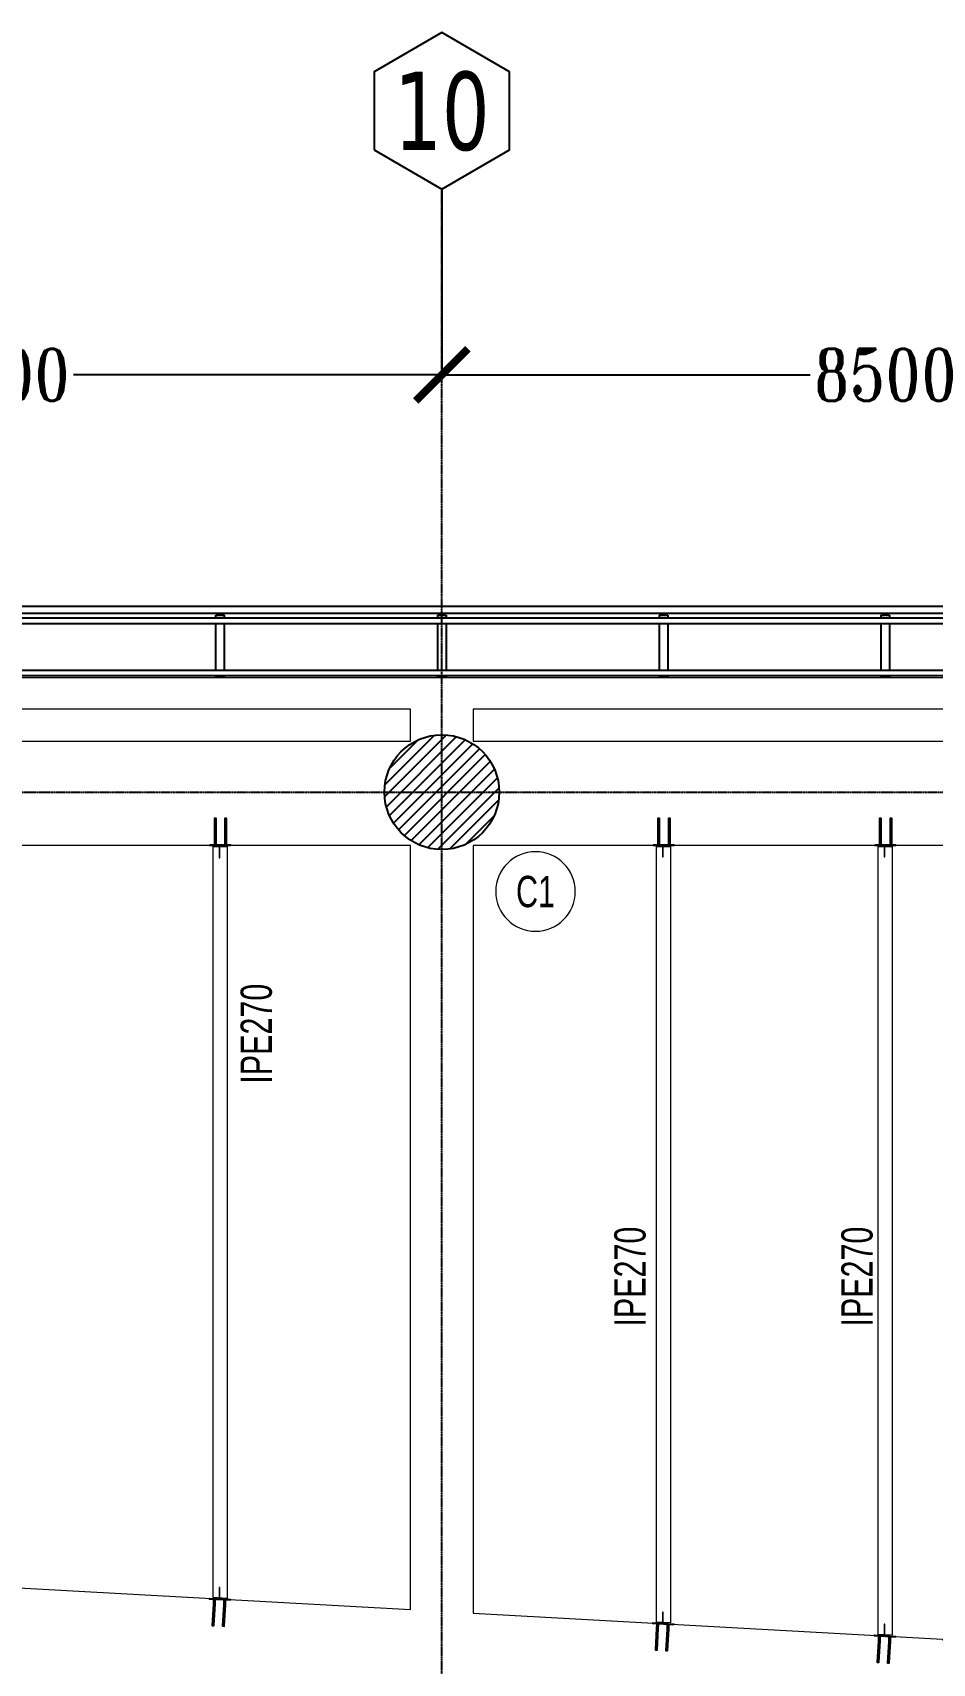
# Model space of a CAD drawing. Header units: millimetres. Extents: x -6598 to 74598, y -11659 to 33736.
# Drawn here: x 21577 to 30202, y 17149 to 32781 of the extents above; entities that cross this region are included whole.
import ezdxf
from ezdxf.enums import TextEntityAlignment as Align

# ---------------------------------------------------------------- set-up
doc = ezdxf.new("R2010")
doc.units = ezdxf.units.MM
doc.header["$LTSCALE"] = 0.95
doc.linetypes.add('DXK_LINE_DOT3', pattern=[5.9187, 2.979, -0.9799, 0.9799, -0.9799])
for name, color, linetype, lineweight in [('0-2', 250, 'Continuous', 5), ('E_COLUMNAS-4', 1, 'Continuous', 25), ('E_TEXTO', 3, 'Continuous', 9), ('E_VIGAS', 7, 'Continuous', 9), ('E_VIGAS-1', 5, 'Continuous', 25), ('E_VIGAS-2', 10, 'Continuous', 25), ('HCB-VIGAS', 4, 'Continuous', 15)]:
    doc.layers.add(name, color=color, linetype=linetype, lineweight=lineweight)
for name, color, linetype in [('COTAS', 8, 'Continuous'), ('HCB-ACH_PANT', 253, 'Continuous'), ('HCB-EJES', 1, 'Continuous'), ('HCB-PLATINAS', 5, 'Continuous'), ('HCB-ROTULOS', 2, 'Continuous')]:
    doc.layers.add(name, color=color, linetype=linetype)
doc.styles.add('Arial Narrow', font='', dxfattribs={"width": 0.85, "height": 0.3})
doc.styles.add('ROMANT', font='romant.shx', dxfattribs={"width": 0.8})
doc.styles.add('VERDANA', font='verdana.ttf')
doc.styles.get('Arial Narrow').set_extended_font_data('Arial Narrow')
doc.dimstyles.new('1.125', dxfattribs={"dimscale": 0, "dimtxt": 500, "dimasz": 500, "dimexe": 4, "dimexo": 4, "dimgap": 15, "dimtad": 0, "dimdec": 0, "dimzin": 4, "dimdsep": 46, "dimtxsty": 'ROMANT', "dimblk": 'ARCHTICK', "dimcen": -10, "dimclrd": 256, "dimclrt": 3, "dimadec": 0, "dimazin": 0, "dimtfac": 1, "dimtdec": 0, "dimtix": 1, "dimtmove": 0, "dimatfit": 0, "dimldrblk": 'OBLIQUE', "dimfxl": 0.05, "dimtolj": 1, "dimtzin": 0, "dimarcsym": 0})

# ---------------------------------------------------------------- blocks, each defined once
blk = doc.blocks.new('_ArchTick')
at = {"color": 0, "linetype": 'ByBlock', "const_width": 0.15}
blk.add_lwpolyline([(-0.5, -0.5), (0.5, 0.5)], dxfattribs=at)
blk = doc.blocks.new('*D63')
at = {"layer": 'COTAS', "color": 0, "lineweight": -2, "transparency": 16777216}
for p, q in [((17000, 31277), (17000, 29496)), ((25500, 31277), (25500, 29496))]:
    blk.add_line(p, q, dxfattribs=at)
at = {"layer": 'COTAS', "lineweight": -2, "transparency": 16777216}
for p, q in [((17000, 29500), (20530, 29500)), ((25500, 29500), (21970, 29500))]:
    blk.add_line(p, q, dxfattribs=at)
at = {"layer": 'Defpoints', "color": 0, "transparency": 16777216}
for p in [(17000, 31281), (25500, 31281), (17000, 29500)]:
    blk.add_point(p, dxfattribs=at)
at = {"layer": 'COTAS', "lineweight": -2, "transparency": 16777216, "xscale": 500, "yscale": 500, "zscale": 500, "rotation": 180}
blk.add_blockref('_ArchTick', (17000, 29500), dxfattribs=at)
at = {"layer": 'COTAS', "lineweight": -2, "transparency": 16777216, "xscale": 500, "yscale": 500, "zscale": 500}
blk.add_blockref('_ArchTick', (25500, 29500), dxfattribs=at)
at = {"layer": 'COTAS', "color": 3, "transparency": 16777216, "insert": (21250, 29500), "char_height": 500, "attachment_point": 5, "style": 'ROMANT'}
blk.add_mtext('\\A1;8500', dxfattribs=at)
blk = doc.blocks.new('_Oblique')
at = {"color": 0, "linetype": 'ByBlock', "lineweight": -2}
blk.add_line((-0.5, -0.5), (0.5, 0.5), dxfattribs=at)
blk = doc.blocks.new('*D64')
at = {"layer": 'COTAS', "color": 0, "lineweight": -2, "transparency": 16777216}
for p, q in [((25500, 31277), (25500, 29496)), ((34000, 31277), (34000, 29496))]:
    blk.add_line(p, q, dxfattribs=at)
at = {"layer": 'COTAS', "lineweight": -2, "transparency": 16777216}
for p, q in [((25500, 29500), (29030, 29500)), ((34000, 29500), (30470, 29500))]:
    blk.add_line(p, q, dxfattribs=at)
at = {"layer": 'Defpoints', "color": 0, "transparency": 16777216}
for p in [(25500, 31281), (34000, 31281), (25500, 29500)]:
    blk.add_point(p, dxfattribs=at)
at = {"layer": 'COTAS', "lineweight": -2, "transparency": 16777216, "xscale": 500, "yscale": 500, "zscale": 500, "rotation": 180}
blk.add_blockref('_ArchTick', (25500, 29500), dxfattribs=at)
at = {"layer": 'COTAS', "lineweight": -2, "transparency": 16777216, "xscale": 500, "yscale": 500, "zscale": 500}
blk.add_blockref('_ArchTick', (34000, 29500), dxfattribs=at)
at = {"layer": 'COTAS', "color": 3, "transparency": 16777216, "insert": (29750, 29500), "char_height": 500, "attachment_point": 5, "style": 'ROMANT'}
blk.add_mtext('\\A1;8500', dxfattribs=at)
blk = doc.blocks.new('EST_SFM_VIGA-METALICA-SECCION-C - EST_SFM_VIGA-METALICA-UPN160-1604346-PLANTA TIPO PISO 18 A PISO 23')
at = {"layer": 'E_VIGAS-1'}
for p, q in [((30.11, 0.018), (-30.277, 0.018)), ((-30.272, -0.047), (30.104, -0.047))]:
    blk.add_line(p, q, dxfattribs=at)
blk = doc.blocks.new('EST_SFM_VIGA-METALICA-SECCION-C - EST_SFM_VIGA-METALICA-UPN100-1526554-PLANTA TIPO PISO 18 A PISO 23')
at = {"layer": 'E_VIGAS-2'}
for p, q in [((34.942, 0.018), (-34.929, 0.018)), ((-34.929, -0.032), (34.942, -0.032))]:
    blk.add_line(p, q, dxfattribs=at)
blk = doc.blocks.new('EST_SFM_VIGA-METALICA-SECCION-C - EST_SFM_VIGA-METALICA-UPN100-1526616-PLANTA TIPO PISO 18 A PISO 23')
at = {"layer": 'E_VIGAS-2'}
for p, q in [((34.044, 0.032), (-34.827, 0.032)), ((-34.827, -0.018), (34.044, -0.018))]:
    blk.add_line(p, q, dxfattribs=at)
blk = doc.blocks.new('DCTIB_CNI_EST_MOD-1A-FAC_0001_rvt-2-PLANTA TIPO PISO 18 A PISO 23')
at = {"layer": 'E_VIGAS-1'}
for p, q in [((-50.828, 167.859), (-50.8, 167.859)), ((-50.828, 167.858), (-50.828, 167.859)), ((-50.746, 167.858), (-50.828, 167.858)), ((-50.828, 167.83), (-50.828, 167.858)), ((-50.828, 167.33), (-50.828, 167.78)), ((-50.79, 167.864), (-50.79, 167.878)), ((-50.79, 167.859), (-50.79, 167.864)), ((-50.785, 167.878), (-50.785, 167.864)), ((-50.785, 167.864), (-50.785, 167.859)), ((-50.774, 167.859), (-50.746, 167.859)), ((-50.746, 167.859), (-50.746, 167.858)), ((-50.746, 167.83), (-50.746, 167.858)), ((-50.746, 167.33), (-50.746, 167.78)), ((-48.703, 167.858), (-48.703, 167.859)), ((-48.703, 167.859), (-48.676, 167.859)), ((-48.621, 167.858), (-48.703, 167.858)), ((-48.703, 167.858), (-48.703, 167.83)), ((-48.703, 167.78), (-48.703, 167.33)), ((-48.665, 167.864), (-48.665, 167.878)), ((-48.665, 167.859), (-48.665, 167.864)), ((-48.66, 167.878), (-48.66, 167.864)), ((-48.66, 167.864), (-48.66, 167.859)), ((-48.649, 167.859), (-48.621, 167.859)), ((-48.621, 167.859), (-48.621, 167.858)), ((-48.621, 167.858), (-48.621, 167.83)), ((-48.621, 167.78), (-48.621, 167.33)), ((-46.578, 167.858), (-46.578, 167.859)), ((-46.578, 167.859), (-46.55, 167.859)), ((-46.496, 167.858), (-46.578, 167.858)), ((-46.578, 167.858), (-46.578, 167.83)), ((-46.578, 167.78), (-46.578, 167.33)), ((-46.54, 167.864), (-46.54, 167.878)), ((-46.54, 167.859), (-46.54, 167.864)), ((-46.535, 167.878), (-46.535, 167.864)), ((-46.535, 167.864), (-46.535, 167.859)), ((-46.524, 167.859), (-46.496, 167.859)), ((-46.496, 167.859), (-46.496, 167.858)), ((-46.496, 167.858), (-46.496, 167.83)), ((-46.496, 167.78), (-46.496, 167.33)), ((-44.453, 167.858), (-44.453, 167.859)), ((-44.453, 167.859), (-44.425, 167.859)), ((-44.371, 167.858), (-44.453, 167.858)), ((-44.453, 167.858), (-44.453, 167.83)), ((-44.453, 167.78), (-44.453, 167.33)), ((-44.415, 167.864), (-44.415, 167.878)), ((-44.415, 167.859), (-44.415, 167.864)), ((-44.41, 167.878), (-44.41, 167.864)), ((-44.41, 167.864), (-44.41, 167.859)), ((-44.399, 167.859), (-44.371, 167.859)), ((-44.371, 167.859), (-44.371, 167.858)), ((-44.371, 167.858), (-44.371, 167.83)), ((-44.371, 167.78), (-44.371, 167.33)), ((-50.828, 167.263), (-50.828, 167.28)), ((-50.746, 167.263), (-50.828, 167.263)), ((-50.746, 167.263), (-50.746, 167.28)), ((-48.703, 167.28), (-48.703, 167.263)), ((-48.621, 167.263), (-48.703, 167.263)), ((-48.621, 167.28), (-48.621, 167.263)), ((-46.578, 167.28), (-46.578, 167.263)), ((-46.496, 167.263), (-46.578, 167.263)), ((-46.496, 167.28), (-46.496, 167.263)), ((-44.453, 167.28), (-44.453, 167.263)), ((-44.371, 167.263), (-44.453, 167.263)), ((-44.371, 167.28), (-44.371, 167.263))]:
    blk.add_line(p, q, dxfattribs=at)
for points, knots in [([(-50.79, 167.864), (-50.79, 167.863), (-50.79, 167.862), (-50.792, 167.86), (-50.793, 167.86), (-50.795, 167.859), (-50.796, 167.859), (-50.797, 167.859), (-50.799, 167.859), (-50.8, 167.859)], [0, 0, 0, 0, 0.285714, 0.428571, 0.571429, 0.678571, 0.732143, 0.785714, 1, 1, 1, 1]), ([(-50.8, 167.859), (-50.799, 167.859), (-50.798, 167.859), (-50.795, 167.859), (-50.793, 167.86), (-50.791, 167.86), (-50.79, 167.862), (-50.79, 167.863), (-50.79, 167.864)], [0, 0, 0, 0, 0.142857, 0.285714, 0.428571, 0.571429, 0.785714, 1, 1, 1, 1]), ([(-50.785, 167.864), (-50.785, 167.863), (-50.784, 167.862), (-50.783, 167.86), (-50.781, 167.86), (-50.78, 167.859), (-50.779, 167.859), (-50.777, 167.859), (-50.775, 167.859), (-50.774, 167.859)], [0, 0, 0, 0, 0.285714, 0.428571, 0.571429, 0.678571, 0.732143, 0.785714, 1, 1, 1, 1]), ([(-50.774, 167.859), (-50.775, 167.859), (-50.776, 167.859), (-50.779, 167.859), (-50.781, 167.86), (-50.783, 167.86), (-50.784, 167.862), (-50.785, 167.863), (-50.785, 167.864)], [0, 0, 0, 0, 0.142857, 0.285714, 0.428571, 0.571429, 0.785714, 1, 1, 1, 1]), ([(-48.676, 167.859), (-48.675, 167.859), (-48.673, 167.859), (-48.671, 167.859), (-48.668, 167.86), (-48.667, 167.86), (-48.665, 167.862), (-48.665, 167.863), (-48.665, 167.864)], [0, 0, 0, 0, 0.142857, 0.285714, 0.428571, 0.571429, 0.785714, 1, 1, 1, 1]), ([(-48.665, 167.864), (-48.665, 167.863), (-48.665, 167.862), (-48.667, 167.86), (-48.668, 167.86), (-48.67, 167.859), (-48.671, 167.859), (-48.673, 167.859), (-48.674, 167.859), (-48.676, 167.859)], [0, 0, 0, 0, 0.285714, 0.428571, 0.571429, 0.678571, 0.732143, 0.785714, 1, 1, 1, 1]), ([(-48.649, 167.859), (-48.65, 167.859), (-48.652, 167.859), (-48.654, 167.859), (-48.656, 167.86), (-48.658, 167.86), (-48.66, 167.862), (-48.66, 167.863), (-48.66, 167.864)], [0, 0, 0, 0, 0.142857, 0.285714, 0.428571, 0.571429, 0.785714, 1, 1, 1, 1]), ([(-48.66, 167.864), (-48.66, 167.863), (-48.659, 167.862), (-48.658, 167.86), (-48.656, 167.86), (-48.655, 167.859), (-48.654, 167.859), (-48.652, 167.859), (-48.65, 167.859), (-48.649, 167.859)], [0, 0, 0, 0, 0.285714, 0.428571, 0.571429, 0.678571, 0.732143, 0.785714, 1, 1, 1, 1]), ([(-46.55, 167.859), (-46.549, 167.859), (-46.548, 167.859), (-46.545, 167.859), (-46.543, 167.86), (-46.541, 167.86), (-46.54, 167.862), (-46.54, 167.863), (-46.54, 167.864)], [0, 0, 0, 0, 0.142857, 0.285714, 0.428571, 0.571429, 0.785714, 1, 1, 1, 1]), ([(-46.54, 167.864), (-46.54, 167.863), (-46.54, 167.862), (-46.542, 167.86), (-46.543, 167.86), (-46.545, 167.859), (-46.546, 167.859), (-46.547, 167.859), (-46.549, 167.859), (-46.55, 167.859)], [0, 0, 0, 0, 0.285714, 0.428571, 0.571429, 0.678571, 0.732143, 0.785714, 1, 1, 1, 1]), ([(-46.524, 167.859), (-46.525, 167.859), (-46.526, 167.859), (-46.529, 167.859), (-46.531, 167.86), (-46.533, 167.86), (-46.534, 167.862), (-46.535, 167.863), (-46.535, 167.864)], [0, 0, 0, 0, 0.142857, 0.285714, 0.428571, 0.571429, 0.785714, 1, 1, 1, 1]), ([(-46.535, 167.864), (-46.535, 167.863), (-46.534, 167.862), (-46.533, 167.86), (-46.531, 167.86), (-46.53, 167.859), (-46.529, 167.859), (-46.527, 167.859), (-46.525, 167.859), (-46.524, 167.859)], [0, 0, 0, 0, 0.285714, 0.428571, 0.571429, 0.678571, 0.732143, 0.785714, 1, 1, 1, 1]), ([(-44.425, 167.859), (-44.424, 167.859), (-44.423, 167.859), (-44.42, 167.859), (-44.418, 167.86), (-44.416, 167.86), (-44.415, 167.862), (-44.415, 167.863), (-44.415, 167.864)], [0, 0, 0, 0, 0.142857, 0.285714, 0.428571, 0.571429, 0.785714, 1, 1, 1, 1]), ([(-44.415, 167.864), (-44.415, 167.863), (-44.415, 167.862), (-44.417, 167.86), (-44.418, 167.86), (-44.42, 167.859), (-44.421, 167.859), (-44.422, 167.859), (-44.424, 167.859), (-44.425, 167.859)], [0, 0, 0, 0, 0.285714, 0.428571, 0.571429, 0.678571, 0.732143, 0.785714, 1, 1, 1, 1]), ([(-44.399, 167.859), (-44.4, 167.859), (-44.401, 167.859), (-44.404, 167.859), (-44.406, 167.86), (-44.408, 167.86), (-44.409, 167.862), (-44.41, 167.863), (-44.41, 167.864)], [0, 0, 0, 0, 0.142857, 0.285714, 0.428571, 0.571429, 0.785714, 1, 1, 1, 1]), ([(-44.41, 167.864), (-44.41, 167.863), (-44.409, 167.862), (-44.408, 167.86), (-44.406, 167.86), (-44.405, 167.859), (-44.404, 167.859), (-44.402, 167.859), (-44.4, 167.859), (-44.399, 167.859)], [0, 0, 0, 0, 0.285714, 0.428571, 0.571429, 0.678571, 0.732143, 0.785714, 1, 1, 1, 1])]:
    blk.add_open_spline(points, degree=3, knots=knots, dxfattribs=at)
for name, p in [('EST_SFM_VIGA-METALICA-SECCION-C - EST_SFM_VIGA-METALICA-UPN160-1604346-PLANTA TIPO PISO 18 A PISO 23', (-40.081, 167.925)), ('EST_SFM_VIGA-METALICA-SECCION-C - EST_SFM_VIGA-METALICA-UPN100-1526554-PLANTA TIPO PISO 18 A PISO 23', (-40.169, 167.812)), ('EST_SFM_VIGA-METALICA-SECCION-C - EST_SFM_VIGA-METALICA-UPN100-1526616-PLANTA TIPO PISO 18 A PISO 23', (-39.77, 167.298))]:
    blk.add_blockref(name, p, dxfattribs=at)
blk = doc.blocks.new('CNI_TAG COLUMNAS CONCRETO MARCA - CNI_COLUMNA CONCRETO-582370-PLANTA TIPO PISO 18 A PISO 23')
at = {"layer": 'E_TEXTO'}
for start, end in [(360, 180), (180, 360)]:
    blk.add_arc((0.00026, -0.00015), 0.00254, start, end, dxfattribs=at)

msp = doc.modelspace()

# ---------------------------------------------------------------- hatches: boundary and pattern name
at = {"layer": 'HCB-ACH_PANT'}
h = msp.add_hatch(dxfattribs=at)
h.set_pattern_fill('ANSI31', color=256, scale=25)
h.set_pattern_definition([(45, (12853.89, -3e-11), (-56.1266, 56.1266), [])])
edge = h.paths.add_edge_path()
edge.add_arc((25500.1, 25500), 550, 0, 360)

# ---------------------------------------------------------------- linework, layer by layer
at = {"layer": 'E_COLUMNAS-4'}
msp.add_circle((25500.1, 25500), 550, dxfattribs=at)
at = {"layer": 'E_VIGAS', "color": 30, "true_color": 0xf26722}
for points in [[(6101, 26595.9), (6101.1, -1095.9), (61901.3, -1095.8), (61901.2, 26595.9)], [(17447.1, 25990.1), (25201, 25990.1), (25201, 26295.9), (17455.8, 26295.9)], [(17418.6, 24990.1), (17222.1, 18106.6), (25201, 17664.9), (25201, 24990.1)], [(25801, 24990.1), (25801, 17631.7), (30299.3, 17382.7), (30298.9, 17375.2), (33788.7, 17375.2), (33673.1, 24990.1)]]:
    msp.add_lwpolyline(points, close=True, dxfattribs=at)
msp.add_lwpolyline([(33657.8, 25990.1), (33653.3, 26295.9), (25801, 26295.9), (25801, 25990.1), (33657.8, 25990.1)], dxfattribs=at)
at = {"layer": 'HCB-EJES', "linetype": 'DXK_LINE_DOT3'}
for p, q in [((25500.1, -5780.2), (25500.1, 31280.5)), ((-5098.2, 25500), (73098.4, 25500))]:
    msp.add_line(p, q, dxfattribs=at)
at = {"layer": 'HCB-PLATINAS', "color": 5}
for points in [[(23325.6, 24997.6), (23329.3, 24996.1), (23332.9, 24997.6), (23334.9, 24998.4), (23337.3, 25004.1), (23337.3, 25041.6), (23337.3, 25246.1), (23321.3, 25246.1), (23321.3, 25041.6), (23321.3, 25004.1), (23323.6, 24998.4)], [(23425.6, 24997.6), (23429.3, 24996.1), (23432.9, 24997.6), (23434.9, 24998.4), (23437.3, 25004.1), (23437.3, 25041.6), (23437.3, 25246.1), (23421.3, 25246.1), (23421.3, 25041.6), (23421.3, 25004.1), (23423.6, 24998.4)], [(27575.6, 24997.6), (27579.2, 24996.1), (27582.8, 24997.6), (27584.8, 24998.4), (27587.2, 25004.1), (27587.2, 25041.6), (27587.2, 25246.1), (27571.2, 25246.1), (27571.2, 25041.6), (27571.2, 25004.1), (27573.5, 24998.4)], [(27675.6, 24997.6), (27679.2, 24996.1), (27682.8, 24997.6), (27684.8, 24998.4), (27687.2, 25004.1), (27687.2, 25041.6), (27687.2, 25246.1), (27671.2, 25246.1), (27671.2, 25041.6), (27671.2, 25004.1), (27673.5, 24998.4)], [(29700.6, 24997.6), (29704.2, 24996.1), (29707.8, 24997.6), (29709.8, 24998.4), (29712.2, 25004.1), (29712.2, 25041.6), (29712.2, 25246.1), (29696.2, 25246.1), (29696.2, 25041.6), (29696.2, 25004.1), (29698.5, 24998.4)], [(29800.6, 24997.6), (29804.2, 24996.1), (29807.8, 24997.6), (29809.8, 24998.4), (29812.2, 25004.1), (29812.2, 25041.6), (29812.2, 25246.1), (29796.2, 25246.1), (29796.2, 25041.6), (29796.2, 25004.1), (29798.5, 24998.4)], [(23323.9, 17761.2), (23320.4, 17762.9), (23316.7, 17761.6), (23314.6, 17760.9), (23311.9, 17755.4), (23309.9, 17717.9), (23298.6, 17513.7), (23314.5, 17512.8), (23325.8, 17717), (23327.9, 17754.5), (23325.9, 17760.2)], [(23423.7, 17755.7), (23420.2, 17757.4), (23416.5, 17756.1), (23414.4, 17755.3), (23411.8, 17749.8), (23409.7, 17712.4), (23398.4, 17508.2), (23414.4, 17507.3), (23425.7, 17711.5), (23427.8, 17748.9), (23425.7, 17754.7)], [(27572.7, 17526.1), (27569.2, 17527.8), (27565.5, 17526.5), (27563.4, 17525.8), (27560.8, 17520.3), (27558.7, 17482.8), (27547.4, 17278.6), (27563.4, 17277.8), (27574.7, 17481.9), (27576.7, 17519.4), (27574.7, 17525.2)], [(27672.6, 17520.6), (27669, 17522.3), (27665.3, 17521), (27663.3, 17520.3), (27660.6, 17514.7), (27658.5, 17477.3), (27647.2, 17273.1), (27663.2, 17272.2), (27674.5, 17476.4), (27676.6, 17513.9), (27674.6, 17519.6)], [(29698.3, 17408.4), (29694.8, 17410.1), (29691.1, 17408.8), (29689, 17408.1), (29686.3, 17402.6), (29684.3, 17365.1), (29673, 17161), (29688.9, 17160.1), (29700.2, 17364.3), (29702.3, 17401.7), (29700.3, 17407.5)], [(29798.2, 17402.9), (29794.6, 17404.6), (29790.9, 17403.3), (29788.8, 17402.6), (29786.2, 17397.1), (29784.1, 17359.6), (29772.8, 17155.4), (29788.8, 17154.5), (29800.1, 17358.7), (29802.2, 17396.2), (29800.1, 17402)]]:
    msp.add_lwpolyline(points, close=True, dxfattribs=at)
at = {"layer": 'HCB-PLATINAS', "color": 4}
for points in [[(23275.2, 24996.1), (23475.2, 24996.1), (23475.2, 24990.1), (23275.2, 24990.1)], [(27525.1, 24996.1), (27725.1, 24996.1), (27725.1, 24990.1), (27525.1, 24990.1)], [(29650.1, 24996.1), (29850.1, 24996.1), (29850.1, 24990.1), (29650.1, 24990.1)], [(23474.2, 17754.4), (23274.5, 17765.4), (23274.9, 17771.4), (23474.6, 17760.4)], [(27723.1, 17519.3), (27523.4, 17530.4), (27523.7, 17536.3), (27723.4, 17525.3)], [(29848.6, 17401.6), (29648.9, 17412.7), (29649.3, 17418.7), (29849, 17407.6)]]:
    msp.add_lwpolyline(points, close=True, dxfattribs=at)
at = {"layer": 'HCB-ROTULOS'}
msp.add_lwpolyline([(24850.6, 31655.5), (25500.1, 31280.5), (26149.6, 31655.5), (26149.6, 32405.5), (25500.1, 32780.5), (24850.6, 32405.5)], close=True, dxfattribs=at)
at = {"layer": 'HCB-VIGAS'}
for points in [[(23307.5, 24980.1), (23442.5, 24980.1), (23442.6, 17772.1), (23307.5, 17779.7)], [(23365.9, 24990.1), (23365.9, 24870.1), (23371.9, 24870.1), (23371.9, 24990.1)], [(27557.6, 24980.1), (27692.6, 24980.1), (27692.6, 17537), (27557.6, 17544.5)], [(27615.8, 24990.1), (27615.8, 24880.1), (27621.8, 24880.1), (27621.8, 24990.1)], [(29682.6, 24980.1), (29817.6, 24980.1), (29817.6, 17419.3), (29682.6, 17426.8)], [(29740.8, 24990.1), (29740.8, 24880.1), (29746.8, 24880.1), (29746.8, 24990.1)], [(23371.8, 17766.1), (23371.8, 17876.6), (23365.8, 17876.6), (23365.8, 17766.4)], [(27621.8, 17530.9), (27621.8, 17641.5), (27615.8, 17641.5), (27615.8, 17531.3)], [(29746.8, 17413.3), (29746.8, 17523.8), (29740.8, 17523.8), (29740.8, 17413.6)]]:
    msp.add_lwpolyline(points, close=True, dxfattribs=at)

# ---------------------------------------------------------------- block references
at = {"layer": '0-2', "xscale": 999.9999999999983, "yscale": 999.9999999999983, "zscale": 999.9999999999983}
msp.add_blockref('DCTIB_CNI_EST_MOD-1A-FAC_0001_rvt-2-PLANTA TIPO PISO 18 A PISO 23', (74162.2, -140662.4), dxfattribs=at)
at = {"layer": 'E_TEXTO', "xscale": 149999.9999999996, "yscale": 149999.9999999996, "zscale": 149999.9999999996}
msp.add_blockref('CNI_TAG COLUMNAS CONCRETO MARCA - CNI_COLUMNA CONCRETO-582370-PLANTA TIPO PISO 18 A PISO 23', (26358.7, 24569.9), dxfattribs=at)

# ---------------------------------------------------------------- texts
at = {"layer": 'E_TEXTO', "style": 'Arial Narrow', "width": 0.85}
msp.add_text('C1', height=300, dxfattribs=at).set_placement((26397.8, 24547.6), align=Align.MIDDLE_CENTER)
for p in [(23871, 23184.8), (27453, 20856.2), (29629.1, 20856.2)]:
    msp.add_text('IPE270', height=300, rotation=90, dxfattribs=at).set_placement(p, align=Align.CENTER)
at = {"layer": 'HCB-ROTULOS', "color": 4, "style": 'VERDANA', "width": 0.7}
msp.add_text('10', height=750, dxfattribs=at).set_placement((25500.1, 32030.5), align=Align.MIDDLE_CENTER)

# ---------------------------------------------------------------- dimensions: what is measured, and where the dimension line sits
at = {"layer": 'COTAS'}
for base, p1, p2, picture, middle in [((17000.1, 29500.4), (25500.1, 31280.5), (17000.1, 31280.5), '*D63', (21250.1, 29500.4)), ((25500.1, 29500.4), (34000.1, 31280.5), (25500.1, 31280.5), '*D64', (29750.1, 29500.4))]:
    dim = msp.add_linear_dim(base=base, p1=p1, p2=p2, dimstyle='1.125', override={"dimscale": 1}, dxfattribs=at)
    dim.commit()
    dim.dimension.update_dxf_attribs({"geometry": picture, "text_midpoint": middle})

doc.saveas('drawing.dxf')
